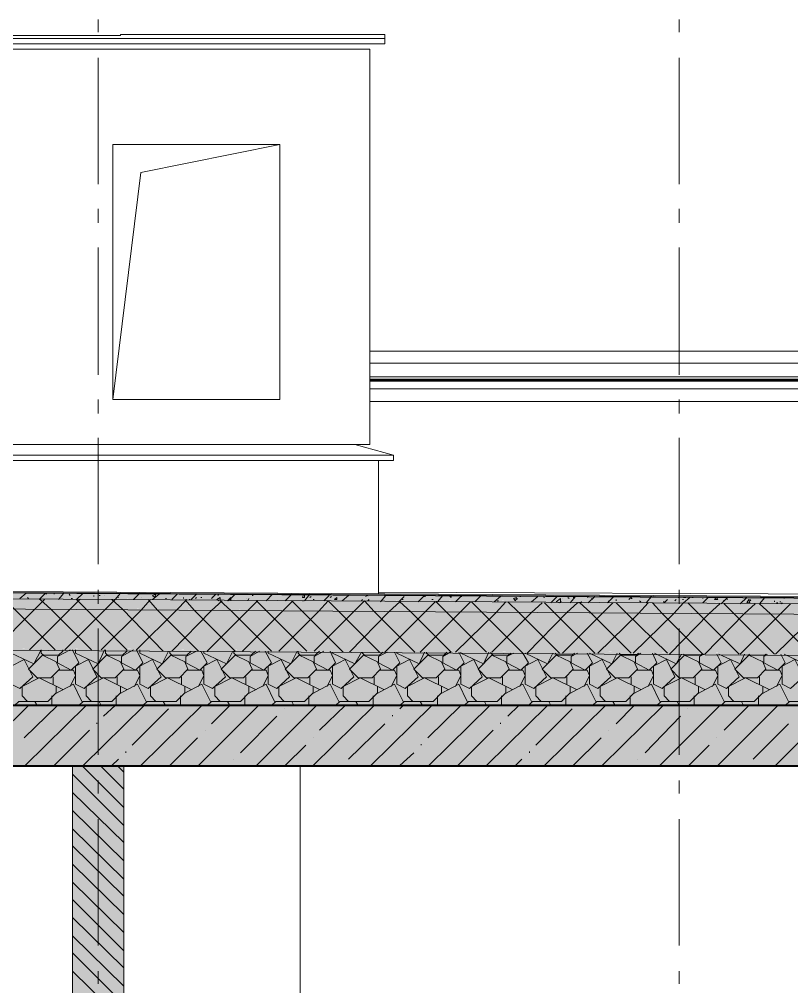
# Model space of a CAD drawing. Header units: millimetres. Extents: x -135211 to 49383, y -8033 to 228499.
# Drawn here: x -69108 to -66054, y 52483 to 56307 of the extents above; entities that cross this region are included whole.
import ezdxf

# ---------------------------------------------------------------- set-up
doc = ezdxf.new("R2010")
doc.units = ezdxf.units.MM
doc.layers.add('PDF _Геометрия', color=7, linetype='Continuous', true_color=0x1d1d1d)
doc.layers.add('PDF _Сплошная заливка', color=7, linetype='Continuous', true_color=0xffffff)

msp = doc.modelspace()

# ---------------------------------------------------------------- hatches: boundary and pattern name
at = {"layer": 'PDF _Сплошная заливка', "transparency": 33554559}
for points in [[(-76797.7, 54093.3), (-76994.8, 54097), (-77245.3, 54097), (-77245.3, 54072.1), (-77013.6, 54072.1), (-76785, 54067.9), (-76103.5, 54063.7), (-74071.6, 54051), (-73390.1, 54046.7), (-71358.2, 54034), (-70676.7, 54029.8), (-68644.8, 54017.1), (-67963.3, 54012.9), (-65931.5, 54000.2), (-65249.9, 53995.9), (-63218.1, 53983.2), (-63209.6, 53979), (-63209.6, 53983.2), (-63078.4, 53983.2), (-63078.4, 54008.6), (-63146.1, 54008.6), (-63861.5, 54004.4), (-63861.5, 54008.6), (-65804.5, 54021.3), (-66447.9, 54025.6), (-68390.9, 54038.3), (-69034.3, 54042.5), (-70977.3, 54055.2), (-71620.7, 54059.4), (-73563.7, 54072.1), (-74207.1, 54076.4)], [(-76797.7, 54067.9), (-76995.5, 54071.6), (-77245.3, 54071.6), (-77245.3, 54034), (-77013.6, 54034), (-76785, 54029.8), (-75489.7, 54021.3), (-74846.3, 54017.1), (-73551, 54008.6), (-72907.6, 54004.4), (-72259.9, 54000.2), (-71616.5, 53995.9), (-70321.1, 53987.5), (-69677.7, 53983.2), (-68382.4, 53974.8), (-67739, 53970.5), (-67091.3, 53966.3), (-66447.9, 53962.1), (-65152.6, 53953.6), (-64509.1, 53949.4), (-63861.5, 53945.1), (-63218.1, 53940.9), (-63209.6, 53936.7), (-63209.6, 53940.9), (-63141.9, 53945.1), (-63078.4, 53945.1), (-63078.4, 53983.2), (-63895.3, 53987.5), (-64572.6, 53991.7), (-65254.2, 53995.9), (-65931.5, 54000.2), (-66613, 54004.4), (-67967.6, 54012.9), (-68649.1, 54017.1), (-69326.4, 54021.3), (-70007.9, 54025.6), (-71362.5, 54034), (-72044, 54038.3), (-72721.3, 54042.5), (-73402.8, 54046.7), (-74757.4, 54055.2), (-75438.9, 54059.4), (-76116.2, 54063.7)], [(-76797.7, 54029.8), (-76994.3, 54033.5), (-77245.3, 54033.5), (-77245.3, 53873.2), (-77017.9, 53873.2), (-76789.3, 53868.9), (-76107.8, 53864.7), (-74753.2, 53856.2), (-74071.6, 53852), (-72717.1, 53843.5), (-72035.5, 53839.3), (-70003.7, 53826.6), (-69322.1, 53822.4), (-67967.6, 53813.9), (-67286, 53809.7), (-65931.5, 53801.2), (-65249.9, 53797), (-63218.1, 53784.3), (-63141.9, 53780), (-63141.9, 53784.3), (-63078.4, 53784.3), (-63078.4, 53945.1), (-63146.1, 53945.1), (-63861.5, 53940.9), (-63861.5, 53945.1), (-65804.5, 53957.8), (-66447.9, 53962.1), (-68390.9, 53974.8), (-69034.3, 53979), (-70977.3, 53991.7), (-71620.7, 53995.9), (-73563.7, 54008.6), (-74207.1, 54012.9)], [(-76797.7, 53868.9), (-76995.9, 53872.7), (-77245.3, 53872.7), (-77245.3, 53593.8), (-63078.4, 53593.8), (-63078.4, 53784.3), (-63895.3, 53788.5), (-64572.6, 53792.7), (-65254.2, 53797), (-65931.5, 53801.2), (-66613, 53805.4), (-67967.6, 53813.9), (-68649.1, 53818.1), (-69326.4, 53822.4), (-70007.9, 53826.6), (-71362.5, 53835.1), (-72044, 53839.3), (-72721.3, 53843.5), (-73402.8, 53847.8), (-74757.4, 53856.2), (-75438.9, 53860.5), (-76116.2, 53864.7)]]:
    msp.add_hatch(color=256, dxfattribs=at).paths.add_polyline_path(points)

# ---------------------------------------------------------------- linework, layer by layer
at = {"layer": 'PDF _Геометрия', "color": 7, "lineweight": 9}
for points in [[(-68797.2, 56256.4), (-68797.2, 56307.2)], [(-66498.7, 56256.4), (-66498.7, 56307.2)], [(-69673.5, 56226.8), (-69673.5, 56209.8), (-69673.5, 56231), (-67662.8, 56231), (-67662.8, 56247.9), (-68708.3, 56247.9), (-68708.3, 56243.7), (-69207.8, 56243.7), (-69207.8, 56247.9), (-69673.5, 56247.9), (-69673.5, 56231)], [(-69207.8, 56243.7), (-68708.3, 56243.7)], [(-67662.8, 56231), (-67662.8, 56209.8), (-67662.8, 56226.8)], [(-69673.5, 56209.8), (-67662.8, 56209.8), (-69673.5, 56209.8)], [(-68797.2, 55655.3), (-68797.2, 56154.8)], [(-66498.7, 55655.3), (-66498.7, 56154.8)], [(-68738, 54804.4), (-68627.9, 55701.9), (-68077.6, 55811.9)], [(-67722, 55811.9), (-67722, 54804.4)], [(-68797.2, 55502.9), (-68797.2, 55557.9)], [(-66498.7, 55502.9), (-66498.7, 55557.9)], [(-68797.2, 54901.8), (-68797.2, 55405.5)], [(-66498.7, 54901.8), (-66498.7, 55405.5)], [(-65804.5, 54994.9), (-67722, 54994.9)], [(-65804.5, 54948.4), (-67722, 54948.4)], [(-65804.5, 54893.3), (-67722, 54893.3)], [(-65804.5, 54880.6), (-67722, 54880.6)], [(-67722, 54876.4), (-65804.5, 54876.4)], [(-68797.2, 54749.4), (-68797.2, 54804.4)], [(-66498.7, 54749.4), (-66498.7, 54804.4)], [(-67633.1, 54563.2), (-67628.9, 54563.2), (-67628.9, 54584.3), (-67781.3, 54626.7), (-67628.9, 54584.3), (-67628.9, 54563.2), (-69707.3, 54563.2), (-69707.3, 54584.3), (-67628.9, 54584.3)], [(-68797.2, 54152.6), (-68797.2, 54652.1)], [(-66498.7, 54152.6), (-66498.7, 54652.1)], [(-67688.2, 54038.3), (-67688.2, 54563.2)], [(-63208.4, 54008.2), (-76783.9, 54092.9)], [(-68797.2, 53995.9), (-68797.2, 54051)], [(-67688.2, 54042.5), (-65838.3, 54034)], [(-66498.7, 53995.9), (-66498.7, 54051)], [(-63076.7, 53593.3), (-63076.7, 53783.7), (-63076.7, 53944.6), (-63076.7, 53982.7), (-63076.7, 54008.1), (-63076.7, 54012.3), (-63076.7, 54016.6), (-63076.7, 54012.3), (-63076.7, 54008.1), (-63076.7, 53982.7), (-63076.7, 53944.6), (-63076.7, 53783.7), (-63076.7, 53593.3), (-77245.3, 53593.3)], [(-68797.2, 53399.1), (-68797.2, 53898.6)], [(-66498.7, 53399.1), (-66498.7, 53898.6)], [(-68898.8, 53356.7), (-69398.3, 53356.7), (-69398.3, 48653.8), (-69398.3, 49254.9), (-71849.3, 49254.9), (-71849.3, 48653.8), (-71849.3, 52776.8)], [(-68695.6, 53356.7), (-68695.6, 48653.8), (-68695.6, 53356.7), (-68098.8, 53356.7), (-67997.2, 53356.7)], [(-65698.6, 53356.7), (-65698.6, 48653.8), (-65698.6, 53356.7), (-67997.2, 53356.7), (-67997.2, 48653.8)], [(-68797.2, 53246.7), (-68797.2, 53297.5)], [(-66498.7, 53246.7), (-66498.7, 53297.5)], [(-68797.2, 52645.6), (-68797.2, 53145.1)], [(-66498.7, 52645.6), (-66498.7, 53145.1)], [(-68797.2, 52493.2), (-68797.2, 52544)], [(-66498.7, 52493.2), (-66498.7, 52544)]]:
    msp.add_lwpolyline(points, dxfattribs=at)
for points in [[(-69614.2, 54626.7), (-69614.2, 56188.7), (-67827.9, 56188.7), (-67722, 56188.7), (-67722, 54626.7), (-67827.9, 54626.7)], [(-68077.6, 55811.9), (-68077.6, 54804.4), (-68738, 54804.4), (-68738, 55811.9)], [(-68077.6, 55811.9), (-68077.6, 54804.4), (-68738, 54804.4), (-68738, 55811.9)], [(-65804.5, 54884.9), (-67722, 54884.9)], [(-67722, 54846.8), (-65804.5, 54846.8)], [(-67722, 54796), (-65804.5, 54796)], [(-68898.8, 53356.7), (-68898.8, 48526.8), (-68695.6, 48526.8), (-68695.6, 53356.7)]]:
    msp.add_lwpolyline(points, close=True, dxfattribs=at)
at = {"layer": 'PDF _Геометрия', "color": 7, "lineweight": 20}
for points in [[(-63208.4, 54004), (-76783.9, 54088.7), (-63208.4, 53999.8)], [(-63208.4, 53978.6), (-76783.9, 54063.3)], [(-63208.4, 53936.3), (-76783.9, 54025.2)], [(-63199.6, 53774), (-76784.6, 53862.9)]]:
    msp.add_lwpolyline(points, dxfattribs=at)
at = {"layer": 'PDF _Геометрия', "lineweight": 9}
for points in [[(-69207.8, 53813.9), (-69047, 53974.8), (-69008.9, 54012.9)], [(-68966.6, 53813.9), (-69127.4, 53974.8), (-69169.7, 54017.1)], [(-69106.3, 54017.1), (-69080.9, 54038.3)], [(-69076.6, 54021.3), (-69072.4, 54017.1)], [(-69068.2, 53813.9), (-68907.3, 53974.8), (-68869.2, 54012.9)], [(-69030.1, 54012.9), (-69004.7, 54038.3), (-69000.4, 54034)], [(-68822.6, 53813.9), (-68983.5, 53974.8), (-69025.8, 54012.9)], [(-68970.8, 54038.3), (-68970.8, 54034)], [(-68953.9, 54012.9), (-68932.7, 54038.3)], [(-68928.5, 53813.9), (-68767.6, 53974.8), (-68729.5, 54012.9), (-68708.3, 54038.3)], [(-68911.5, 54034), (-68907.3, 54029.8)], [(-68903.1, 54017.1), (-68898.8, 54017.1)], [(-68767.6, 53813.9), (-68767.6, 53801.2), (-68759.1, 53792.7), (-68699.9, 53792.7), (-68682.9, 53809.7), (-68682.9, 53813.9), (-68843.8, 53974.8), (-68881.9, 54012.9), (-68856.5, 54038.3)], [(-68865, 54017.1), (-68865, 54017.1)], [(-68826.9, 54038.3), (-68826.9, 54038.3)], [(-68826.9, 54038.3), (-68826.9, 54038.3)], [(-68814.2, 54029.8), (-68814.2, 54025.6)], [(-68797.2, 54021.3), (-68797.2, 54025.6)], [(-68793, 54029.8), (-68788.8, 54029.8)], [(-68784.5, 54038.3), (-68780.3, 54038.3)], [(-68784.5, 53813.9), (-68627.9, 53970.5), (-68589.8, 54012.9)], [(-68771.8, 54029.8), (-68771.8, 54029.8)], [(-68746.4, 54038.3), (-68746.4, 54038.3)], [(-68539, 53809.7), (-68699.9, 53974.8), (-68742.2, 54012.9)], [(-68721, 54025.6), (-68716.8, 54021.3)], [(-68657.5, 53813.9), (-68704.1, 53788.5), (-68704.1, 53763.1), (-68649.1, 53733.5), (-68619.5, 53763.1), (-68644.8, 53813.9), (-68488.2, 53970.5), (-68445.9, 54012.9)], [(-68657.5, 54012.9), (-68632.1, 54038.3)], [(-68623.7, 54021.3), (-68623.7, 54021.3)], [(-68399.3, 53809.7), (-68560.2, 53970.5), (-68598.3, 54012.9)], [(-68581.4, 54012.9), (-68556, 54034)], [(-68530.6, 54017.1), (-68526.3, 54017.1)], [(-68505.2, 54012.9), (-68484, 54034)], [(-68505.2, 53809.7), (-68348.5, 53970.5), (-68306.2, 54008.6)], [(-68471.3, 54034), (-68462.8, 54034)], [(-68462.8, 54034), (-68462.8, 54034)], [(-68458.6, 54021.3), (-68458.6, 54017.1)], [(-68255.4, 53809.7), (-68416.3, 53970.5), (-68454.4, 54012.9)], [(-68437.4, 54012.9), (-68433.2, 54012.9)], [(-68429, 54012.9), (-68407.8, 54034)], [(-68412, 54017.1), (-68407.8, 54021.3)], [(-68390.9, 54021.3), (-68386.6, 54021.3)], [(-68365.5, 53809.7), (-68204.6, 53970.5), (-68166.5, 54008.6)], [(-68348.5, 54017.1), (-68331.6, 54034)], [(-68344.3, 54025.6), (-68344.3, 54025.6)], [(-68318.9, 54008.6), (-68327.4, 54012.9), (-68314.7, 54021.3), (-68314.7, 54008.6), (-68272.3, 53970.5), (-68111.5, 53809.7)], [(-68323.1, 54029.8), (-68318.9, 54034)], [(-68285, 54008.6), (-68272.3, 54021.3), (-68272.3, 54008.6)], [(-68280.8, 54008.6), (-68255.4, 54034)], [(-68225.8, 53809.7), (-68064.9, 53970.5), (-68026.8, 54008.6)], [(-68208.8, 54017.1), (-68208.8, 54017.1)], [(-68204.6, 54008.6), (-68200.4, 54017.1)], [(-68187.7, 54029.8), (-68183.4, 54029.8)], [(-67971.8, 53809.7), (-68132.6, 53970.5), (-68170.7, 54008.6)], [(-68132.6, 54008.6), (-68107.2, 54034)], [(-68103, 54034), (-68103, 54034)], [(-68081.9, 53809.7), (-67925.2, 53966.3), (-67887.1, 54008.6), (-67844.8, 53966.3), (-67683.9, 53805.4)], [(-68056.5, 54008.6), (-68031.1, 54034)], [(-68048, 54008.6), (-68048, 54008.6)], [(-67827.9, 53805.4), (-67988.7, 53966.3), (-68031.1, 54008.6)], [(-67980.3, 54034), (-67980.3, 54021.3), (-67988.7, 54021.3), (-67984.5, 54034)], [(-67988.7, 54008.6), (-67984.5, 54008.6)], [(-67980.3, 54008.6), (-67959.1, 54034)], [(-67959.1, 54021.3), (-67954.9, 54025.6)], [(-67946.4, 54012.9), (-67942.2, 54012.9)], [(-67942.2, 53809.7), (-67785.5, 53966.3), (-67743.2, 54008.6), (-67705.1, 53966.3), (-67544.3, 53805.4)], [(-67904.1, 54008.6), (-67882.9, 54029.8)], [(-67878.7, 54021.3), (-67874.4, 54025.6)], [(-67827.9, 54008.6), (-67832.1, 54008.6), (-67806.7, 54029.8)], [(-67802.5, 53805.4), (-67645.8, 53966.3), (-67603.5, 54004.4), (-67561.2, 53966.3), (-67400.3, 53805.4)], [(-67755.9, 54008.6), (-67751.7, 54012.9)], [(-67739, 54025.6), (-67730.5, 54029.8)], [(-67730.5, 54008.6), (-67726.3, 54012.9), (-67726.3, 54008.6)], [(-67726.3, 54025.6), (-67726.3, 54025.6)], [(-67679.7, 54004.4), (-67658.5, 54029.8)], [(-67662.8, 53805.4), (-67501.9, 53966.3), (-67463.8, 54004.4)], [(-67607.7, 54004.4), (-67586.6, 54025.6)], [(-67595, 54012.9), (-67590.8, 54012.9)], [(-67531.6, 54004.4), (-67506.2, 54029.8)], [(-67523.1, 53805.4), (-67362.2, 53966.3), (-67324.1, 54004.4)], [(-67506.2, 54025.6), (-67501.9, 54025.6)], [(-67476.5, 54012.9), (-67472.3, 54012.9)], [(-67260.6, 53805.4), (-67421.5, 53966.3), (-67459.6, 54004.4)], [(-67455.4, 54004.4), (-67434.2, 54029.8)], [(-67408.8, 54029.8), (-67400.3, 54021.3), (-67400.3, 54029.8)], [(-67383.4, 54004.4), (-67358, 54029.8)], [(-67383.4, 53805.4), (-67222.5, 53962.1), (-67184.4, 54004.4)], [(-67362.2, 54025.6), (-67358, 54025.6)], [(-67154.8, 53801.2), (-67180.2, 53788.5), (-67180.2, 53763.1), (-67125.2, 53733.5), (-67095.5, 53763.1), (-67116.7, 53801.2), (-67277.6, 53962.1), (-67319.9, 54004.4)], [(-67307.2, 54004.4), (-67281.8, 54029.8)], [(-67231, 54004.4), (-67205.6, 54025.6)], [(-67231, 54004.4), (-67231, 54004.4)], [(-67218.3, 54008.6), (-67214.1, 54008.6)], [(-66972.8, 53801.2), (-67133.6, 53962.1), (-67176, 54004.4)], [(-67154.8, 54004.4), (-67154.8, 54004.4)], [(-67142.1, 54017.1), (-67142.1, 54017.1)], [(-67142.1, 54012.9), (-67137.9, 54017.1)], [(-67129.4, 54025.6), (-67125.2, 54025.6)], [(-67112.5, 54025.6), (-67112.5, 54025.6)], [(-67082.8, 54004.4), (-67057.4, 54025.6)], [(-67036.3, 54025.6), (-67032, 54021.3)], [(-67006.7, 54000.2), (-66981.3, 54025.6)], [(-66972.8, 54000.2), (-66985.5, 54004.4), (-66968.6, 54017.1), (-66968.6, 54000.2)], [(-66968.6, 54004.4), (-66964.3, 54004.4)], [(-66960.1, 54017.1), (-66960.1, 54017.1)], [(-66938.9, 54021.3), (-66934.7, 54017.1)], [(-66930.5, 54000.2), (-66909.3, 54025.6)], [(-66917.8, 54021.3), (-66913.5, 54021.3)], [(-66896.6, 54000.2), (-66883.9, 54004.4), (-66888.1, 54000.2)], [(-66862.7, 54025.6), (-66858.5, 54021.3)], [(-66858.5, 54000.2), (-66833.1, 54025.6)], [(-66845.8, 54017.1), (-66841.6, 54012.9)], [(-66782.3, 54000.2), (-66756.9, 54025.6)], [(-66778.1, 54004.4), (-66778.1, 54008.6)], [(-66748.4, 54012.9), (-66748.4, 54008.6)], [(-66697.6, 54012.9), (-66684.9, 54025.6)], [(-66689.2, 54017.1), (-66684.9, 54017.1)], [(-66680.7, 53801.2), (-66519.8, 53957.8), (-66481.8, 54000.2), (-66456.4, 54021.3)], [(-66655.3, 54008.6), (-66651.1, 54004.4)], [(-66629.9, 54000.2), (-66608.7, 54025.6)], [(-66562.2, 54004.4), (-66557.9, 54004.4), (-66557.9, 54000.2), (-66545.2, 54012.9)], [(-66515.6, 54008.6), (-66511.4, 54012.9)], [(-66502.9, 54021.3), (-66498.7, 54021.3)], [(-66486, 54012.9), (-66481.8, 54012.9)], [(-66481.8, 54021.3), (-66473.3, 54021.3)], [(-66473.3, 54021.3), (-66473.3, 54021.3)], [(-66447.9, 54021.3), (-66443.7, 54021.3)], [(-66405.6, 54000.2), (-66384.4, 54021.3)], [(-66405.6, 54021.3), (-66405.6, 54017.1)], [(-66333.6, 53995.9), (-66308.2, 54021.3)], [(-66325.1, 54008.6), (-66320.9, 54008.6)], [(-66312.4, 54017.1), (-66308.2, 54012.9)], [(-66257.4, 53995.9), (-66232, 54021.3), (-66236.2, 54021.3)], [(-66219.3, 54012.9), (-66215.1, 54008.6)], [(-65779.1, 53995.9), (-65817.2, 53953.6), (-65978, 53797), (-66138.9, 53957.8), (-66181.2, 53995.9), (-66160, 54021.3)], [(-66121.9, 54008.6), (-66121.9, 54004.4)], [(-66100.8, 54004.4), (-66096.5, 54004.4)], [(-66083.8, 54017.1), (-66083.8, 54021.3)], [(-67239.5, 53805.4), (-67082.8, 53962.1), (-67040.5, 54000.2)], [(-67099.8, 53801.2), (-66943.2, 53962.1), (-66900.8, 54000.2)], [(-66833.1, 53801.2), (-66994, 53962.1), (-67032, 54000.2)], [(-66960.1, 53801.2), (-66799.2, 53962.1), (-66761.1, 54000.2)], [(-66689.2, 53801.2), (-66850, 53962.1), (-66892.4, 54000.2)], [(-66820.4, 53801.2), (-66659.5, 53957.8), (-66621.4, 54000.2)], [(-66545.2, 53801.2), (-66710.3, 53962.1), (-66748.4, 54000.2)], [(-66405.6, 53797), (-66566.4, 53957.8), (-66604.5, 54000.2)], [(-66536.8, 53797), (-66380.2, 53957.8), (-66337.8, 53995.9)], [(-66464.8, 54000.2), (-66464.8, 54000.2)], [(-66261.6, 53797), (-66422.5, 53957.8), (-66464.8, 54000.2)], [(-66397.1, 53797), (-66240.5, 53957.8), (-66198.1, 53995.9)], [(-66121.9, 53797), (-66282.8, 53957.8), (-66320.9, 53995.9)], [(-66257.4, 53797), (-66096.5, 53957.8), (-66058.4, 53995.9)], [(-66117.7, 53797), (-65956.8, 53953.6), (-65918.8, 53995.9)], [(-66113.5, 54000.2), (-66109.2, 54000.2)], [(-66096.5, 53995.9), (-66092.3, 54000.2), (-66092.3, 53995.9)], [(-69140.1, 53813.9), (-69140.1, 53801.2), (-69051.2, 53758.9), (-69021.6, 53813.9), (-69021.6, 53801.2), (-69013.1, 53792.7), (-68953.9, 53792.7), (-68936.9, 53809.7), (-68936.9, 53813.9)], [(-68907.3, 53813.9), (-68958.1, 53788.5), (-68958.1, 53763.1), (-68903.1, 53733.5), (-68873.4, 53763.1), (-68898.8, 53813.9)], [(-68886.1, 53813.9), (-68886.1, 53801.2), (-68797.2, 53758.9), (-68771.8, 53813.9)], [(-68632.1, 53813.9), (-68632.1, 53801.2), (-68543.3, 53758.9), (-68517.9, 53809.7)], [(-68513.6, 53809.7), (-68513.6, 53801.2), (-68505.2, 53792.7), (-68445.9, 53792.7), (-68429, 53809.7)], [(-68407.8, 53809.7), (-68450.1, 53788.5), (-68450.1, 53763.1), (-68395.1, 53733.5), (-68365.5, 53763.1), (-68390.9, 53809.7)], [(-68429, 53809.7), (-68429, 53809.7)], [(-68378.2, 53809.7), (-68378.2, 53801.2), (-68289.3, 53758.9), (-68263.9, 53809.7)], [(-68259.6, 53809.7), (-68259.6, 53801.2), (-68251.2, 53792.7), (-68191.9, 53792.7), (-68175, 53809.7)], [(-68158, 53809.7), (-68196.1, 53788.5), (-68196.1, 53763.1), (-68141.1, 53733.5), (-68111.5, 53763.1), (-68136.9, 53809.7)], [(-68124.2, 53809.7), (-68124.2, 53801.2), (-68035.3, 53758.9), (-68009.9, 53809.7)], [(-68005.7, 53809.7), (-68005.7, 53801.2), (-67997.2, 53792.7), (-67937.9, 53792.7), (-67921, 53809.7)], [(-67904.1, 53809.7), (-67942.2, 53788.5), (-67942.2, 53763.1), (-67887.1, 53733.5), (-67857.5, 53763.1), (-67878.7, 53809.7)], [(-67870.2, 53805.4), (-67870.2, 53801.2), (-67781.3, 53758.9), (-67755.9, 53805.4)], [(-67751.7, 53805.4), (-67751.7, 53801.2), (-67743.2, 53792.7), (-67683.9, 53792.7), (-67671.2, 53805.4)], [(-67654.3, 53805.4), (-67688.2, 53788.5), (-67688.2, 53763.1), (-67633.1, 53733.5), (-67603.5, 53763.1), (-67624.7, 53805.4)], [(-67616.2, 53805.4), (-67616.2, 53801.2), (-67527.3, 53758.9), (-67506.2, 53805.4)], [(-67497.7, 53805.4), (-67497.7, 53801.2), (-67489.2, 53792.7), (-67430, 53792.7), (-67417.3, 53805.4)], [(-67404.6, 53805.4), (-67434.2, 53788.5), (-67434.2, 53763.1), (-67379.2, 53733.5), (-67349.5, 53763.1), (-67370.7, 53805.4)], [(-67362.2, 53805.4), (-67362.2, 53801.2), (-67273.3, 53758.9), (-67252.2, 53805.4)], [(-67243.7, 53805.4), (-67243.7, 53801.2), (-67235.2, 53792.7), (-67176, 53792.7), (-67163.3, 53801.2)], [(-67108.2, 53801.2), (-67019.4, 53758.9), (-66998.2, 53801.2)], [(-67108.2, 53801.2), (-67108.2, 53801.2)], [(-66989.7, 53801.2), (-66981.3, 53792.7), (-66922, 53792.7), (-66913.5, 53801.2)], [(-66989.7, 53801.2), (-66989.7, 53801.2)], [(-66900.8, 53801.2), (-66926.2, 53788.5), (-66926.2, 53763.1), (-66871.2, 53733.5), (-66841.6, 53763.1), (-66862.7, 53801.2)], [(-66854.3, 53801.2), (-66765.4, 53758.9), (-66744.2, 53801.2)], [(-66854.3, 53801.2), (-66854.3, 53801.2)], [(-66735.7, 53801.2), (-66727.3, 53792.7), (-66668, 53792.7), (-66659.5, 53801.2)], [(-66651.1, 53801.2), (-66672.2, 53788.5), (-66672.2, 53763.1), (-66617.2, 53733.5), (-66587.6, 53763.1), (-66604.5, 53801.2)], [(-66596, 53801.2), (-66511.4, 53758.9), (-66490.2, 53797)], [(-66481.8, 53797), (-66473.3, 53792.7), (-66414, 53792.7), (-66409.8, 53797)], [(-66401.3, 53797), (-66418.3, 53788.5), (-66418.3, 53763.1), (-66363.2, 53733.5), (-66333.6, 53763.1), (-66350.5, 53797)], [(-66342.1, 53797), (-66257.4, 53758.9), (-66240.5, 53797)], [(-66223.5, 53797), (-66219.3, 53792.7), (-66160, 53792.7), (-66155.8, 53797)], [(-66151.6, 53797), (-66164.3, 53788.5), (-66164.3, 53763.1), (-66109.2, 53733.5), (-66079.6, 53763.1), (-66096.5, 53797)], [(-66083.8, 53797), (-66003.4, 53758.9), (-65986.5, 53797)], [(-69076.6, 53610.7), (-69097.8, 53631.9), (-69097.8, 53670), (-69030.1, 53703.8), (-68936.9, 53657.3)], [(-68975, 53678.4), (-68975, 53708.1)], [(-68907.3, 53670), (-68886.1, 53712.3), (-68894.6, 53733.5), (-68953.9, 53733.5)], [(-68822.6, 53610.7), (-68843.8, 53631.9), (-68843.8, 53670), (-68776.1, 53703.8), (-68682.9, 53657.3)], [(-68721, 53678.4), (-68721, 53708.1)], [(-68653.3, 53670), (-68632.1, 53712.3), (-68640.6, 53733.5), (-68699.9, 53733.5)], [(-68568.7, 53610.7), (-68589.8, 53631.9), (-68589.8, 53670), (-68522.1, 53703.8), (-68429, 53657.3)], [(-68467.1, 53678.4), (-68467.1, 53708.1)], [(-68399.3, 53670), (-68378.2, 53712.3), (-68386.6, 53733.5), (-68445.9, 53733.5)], [(-68314.7, 53610.7), (-68335.8, 53631.9), (-68335.8, 53670), (-68268.1, 53703.8), (-68175, 53657.3)], [(-68213.1, 53678.4), (-68213.1, 53708.1)], [(-68145.3, 53670), (-68124.2, 53712.3), (-68132.6, 53733.5), (-68191.9, 53733.5)], [(-68060.7, 53610.7), (-68081.9, 53631.9), (-68081.9, 53670), (-68014.1, 53703.8), (-67921, 53657.3)], [(-67959.1, 53678.4), (-67959.1, 53708.1)], [(-67891.4, 53670), (-67870.2, 53712.3), (-67878.7, 53733.5), (-67937.9, 53733.5)], [(-67806.7, 53610.7), (-67827.9, 53631.9), (-67827.9, 53670), (-67760.1, 53703.8), (-67667, 53657.3)], [(-67705.1, 53678.4), (-67705.1, 53708.1)], [(-67637.4, 53670), (-67616.2, 53712.3), (-67624.7, 53733.5), (-67683.9, 53733.5)], [(-67552.7, 53610.7), (-67573.9, 53631.9), (-67573.9, 53670), (-67506.2, 53703.8), (-67413, 53657.3)], [(-67451.1, 53678.4), (-67451.1, 53708.1)], [(-67383.4, 53670), (-67362.2, 53712.3), (-67370.7, 53733.5), (-67430, 53733.5)], [(-67298.7, 53610.7), (-67319.9, 53631.9), (-67319.9, 53670), (-67252.2, 53703.8), (-67159, 53657.3)], [(-67197.1, 53678.4), (-67197.1, 53708.1)], [(-67129.4, 53670), (-67108.2, 53712.3), (-67116.7, 53733.5), (-67176, 53733.5)], [(-67044.7, 53610.7), (-67065.9, 53631.9), (-67065.9, 53670), (-66998.2, 53703.8), (-66905.1, 53657.3)], [(-66943.2, 53678.4), (-66943.2, 53708.1)], [(-66875.4, 53670), (-66854.3, 53712.3), (-66862.7, 53733.5), (-66922, 53733.5)], [(-66790.8, 53610.7), (-66811.9, 53631.9), (-66811.9, 53670), (-66744.2, 53703.8), (-66651.1, 53657.3)], [(-66689.2, 53678.4), (-66689.2, 53708.1)], [(-66621.4, 53670), (-66600.3, 53712.3), (-66608.7, 53733.5), (-66668, 53733.5)], [(-66536.8, 53610.7), (-66557.9, 53631.9), (-66557.9, 53670), (-66490.2, 53703.8), (-66397.1, 53657.3)], [(-66435.2, 53678.4), (-66435.2, 53708.1)], [(-66367.5, 53670), (-66346.3, 53712.3), (-66354.8, 53733.5), (-66414, 53733.5)], [(-66282.8, 53610.7), (-66304, 53631.9), (-66304, 53670), (-66236.2, 53703.8), (-66143.1, 53657.3)], [(-66181.2, 53678.4), (-66181.2, 53708.1)], [(-66113.5, 53670), (-66092.3, 53712.3), (-66100.8, 53733.5), (-66160, 53733.5)], [(-69127.4, 53593.8), (-69110.5, 53610.7), (-68996.2, 53610.7), (-68962.3, 53644.6), (-68962.3, 53670)], [(-68966.6, 53640.4), (-68894.6, 53678.4), (-68860.7, 53610.7)], [(-68873.4, 53593.8), (-68856.5, 53610.7), (-68742.2, 53610.7), (-68708.3, 53644.6), (-68708.3, 53670)], [(-68712.6, 53640.4), (-68640.6, 53678.4), (-68606.8, 53610.7)], [(-68619.5, 53593.8), (-68602.5, 53610.7), (-68488.2, 53610.7), (-68454.4, 53644.6), (-68454.4, 53670)], [(-68458.6, 53640.4), (-68386.6, 53678.4), (-68352.8, 53610.7)], [(-68365.5, 53593.8), (-68348.5, 53610.7), (-68234.2, 53610.7), (-68200.4, 53644.6), (-68200.4, 53670)], [(-68204.6, 53640.4), (-68132.6, 53678.4), (-68098.8, 53610.7)], [(-68111.5, 53593.8), (-68094.6, 53610.7), (-67980.3, 53610.7), (-67946.4, 53644.6), (-67946.4, 53670)], [(-67950.6, 53640.4), (-67878.7, 53678.4), (-67844.8, 53610.7)], [(-67857.5, 53593.8), (-67840.6, 53610.7), (-67726.3, 53610.7), (-67692.4, 53644.6), (-67692.4, 53670)], [(-67696.6, 53640.4), (-67624.7, 53678.4), (-67590.8, 53610.7)], [(-67603.5, 53593.8), (-67586.6, 53610.7), (-67472.3, 53610.7), (-67438.4, 53644.6), (-67438.4, 53670)], [(-67442.7, 53640.4), (-67370.7, 53678.4), (-67336.8, 53610.7)], [(-67349.5, 53593.8), (-67332.6, 53610.7), (-67218.3, 53610.7), (-67184.4, 53644.6), (-67184.4, 53670)], [(-67188.7, 53640.4), (-67116.7, 53678.4), (-67082.8, 53610.7)], [(-67095.5, 53593.8), (-67078.6, 53610.7), (-66964.3, 53610.7), (-66930.5, 53644.6), (-66930.5, 53670)], [(-66934.7, 53640.4), (-66862.7, 53678.4), (-66828.9, 53610.7)], [(-66841.6, 53593.8), (-66824.6, 53610.7), (-66710.3, 53610.7), (-66676.5, 53644.6), (-66676.5, 53670)], [(-66680.7, 53640.4), (-66608.7, 53678.4), (-66574.9, 53610.7)], [(-66587.6, 53593.8), (-66570.6, 53610.7), (-66456.4, 53610.7), (-66422.5, 53644.6), (-66422.5, 53670)], [(-66426.7, 53640.4), (-66354.8, 53678.4), (-66320.9, 53610.7)], [(-66333.6, 53593.8), (-66316.7, 53610.7), (-66202.4, 53610.7), (-66168.5, 53644.6), (-66168.5, 53670)], [(-66172.7, 53640.4), (-66100.8, 53678.4), (-66066.9, 53610.7)], [(-66079.6, 53593.8), (-66062.7, 53610.7), (-65948.4, 53610.7), (-65914.5, 53644.6), (-65914.5, 53670)], [(-68979.3, 53598), (-68979.3, 53631.9)], [(-68725.3, 53598), (-68725.3, 53631.9)], [(-68471.3, 53598), (-68471.3, 53631.9)], [(-68217.3, 53598), (-68217.3, 53631.9)], [(-67963.3, 53598), (-67963.3, 53631.9)], [(-67709.3, 53598), (-67709.3, 53631.9)], [(-67455.4, 53598), (-67455.4, 53631.9)], [(-67201.4, 53598), (-67201.4, 53631.9)], [(-66947.4, 53598), (-66947.4, 53631.9)], [(-66693.4, 53598), (-66693.4, 53631.9)], [(-66439.4, 53598), (-66439.4, 53631.9)], [(-66185.4, 53598), (-66185.4, 53631.9)], [(-69313.7, 53356.7), (-69072.4, 53593.8)], [(-69089.3, 53466.8), (-68958.1, 53593.8)], [(-69085.1, 53356.7), (-68843.8, 53593.8)], [(-69038.5, 53593.8), (-69047, 53610.7)], [(-68983.5, 53593.8), (-68979.3, 53598), (-68975, 53593.8)], [(-68856.5, 53356.7), (-68615.2, 53593.8)], [(-68784.5, 53593.8), (-68793, 53610.7)], [(-68776.1, 53551.5), (-68729.5, 53593.8), (-68725.3, 53598), (-68721, 53593.8)], [(-68627.9, 53356.7), (-68386.6, 53593.8)], [(-68530.6, 53593.8), (-68539, 53610.7)], [(-68475.5, 53593.8), (-68471.3, 53598), (-68467.1, 53593.8)], [(-68399.3, 53356.7), (-68162.3, 53593.8)], [(-68348.5, 53521.8), (-68276.6, 53593.8), (-68285, 53610.7)], [(-68221.5, 53593.8), (-68217.3, 53598), (-68213.1, 53593.8)], [(-68170.7, 53356.7), (-67933.7, 53593.8)], [(-68022.6, 53593.8), (-68031.1, 53610.7)], [(-67967.6, 53593.8), (-67963.3, 53598), (-67959.1, 53593.8)], [(-67713.6, 53593.8), (-67709.3, 53598), (-67705.1, 53593.8), (-67946.4, 53356.7)], [(-67921, 53496.4), (-67819.4, 53593.8)], [(-67768.6, 53593.8), (-67777.1, 53610.7)], [(-67717.8, 53356.7), (-67476.5, 53593.8)], [(-67603.5, 53581.1), (-67590.8, 53593.8)], [(-67514.6, 53593.8), (-67523.1, 53610.7)], [(-67493.5, 53466.8), (-67362.2, 53593.8)], [(-67489.2, 53356.7), (-67247.9, 53593.8)], [(-67459.6, 53593.8), (-67455.4, 53598), (-67451.1, 53593.8)], [(-67260.6, 53593.8), (-67269.1, 53610.7)], [(-67260.6, 53356.7), (-67019.4, 53593.8)], [(-67205.6, 53593.8), (-67201.4, 53598), (-67197.1, 53593.8)], [(-67176, 53551.5), (-67133.6, 53593.8)], [(-67032, 53356.7), (-66790.8, 53593.8)], [(-67006.7, 53593.8), (-67015.1, 53610.7)], [(-66951.6, 53593.8), (-66947.4, 53598), (-66943.2, 53593.8)], [(-66803.5, 53356.7), (-66562.2, 53593.8)], [(-66752.7, 53593.8), (-66761.1, 53610.7)], [(-66748.4, 53521.8), (-66676.5, 53593.8)], [(-66697.6, 53593.8), (-66693.4, 53598), (-66689.2, 53593.8)], [(-66574.9, 53356.7), (-66337.8, 53593.8)], [(-66498.7, 53593.8), (-66507.1, 53610.7)], [(-66443.7, 53593.8), (-66439.4, 53598), (-66435.2, 53593.8)], [(-66346.3, 53356.7), (-66109.2, 53593.8)], [(-66320.9, 53496.4), (-66223.5, 53593.8)], [(-66244.7, 53593.8), (-66253.2, 53610.7)], [(-66189.7, 53593.8), (-66185.4, 53598), (-66181.2, 53593.8)], [(-66117.7, 53356.7), (-65880.7, 53593.8)], [(-68661.8, 53437.2), (-68517.9, 53581.1)], [(-68234.2, 53407.5), (-68090.3, 53551.5)], [(-68060.7, 53581.1), (-68060.7, 53581.1)], [(-67633.1, 53551.5), (-67633.1, 53555.7)], [(-67065.9, 53437.2), (-66922, 53581.1)], [(-66634.1, 53407.5), (-66494.4, 53551.5)], [(-66464.8, 53581.1), (-66464.8, 53581.1)], [(-68801.5, 53521.8), (-68801.5, 53526.1)], [(-67806.7, 53382.1), (-67662.8, 53521.8)], [(-67205.6, 53521.8), (-67205.6, 53526.1)], [(-66206.6, 53382.1), (-66066.9, 53521.8)], [(-68970.8, 53356.7), (-68831.1, 53496.4)], [(-68373.9, 53496.4), (-68373.9, 53496.4)], [(-67374.9, 53356.7), (-67235.2, 53496.4)], [(-66778.1, 53496.4), (-66778.1, 53496.4)], [(-68513.6, 53356.7), (-68403.6, 53466.8)], [(-68056.5, 53356.7), (-67976, 53437.2)], [(-67946.4, 53466.8), (-67946.4, 53466.8)], [(-67518.9, 53437.2), (-67518.9, 53441.4)], [(-66917.8, 53356.7), (-66807.7, 53466.8)], [(-66460.6, 53356.7), (-66380.2, 53437.2)], [(-66350.5, 53466.8), (-66350.5, 53466.8)], [(-68687.2, 53407.5), (-68687.2, 53411.8)], [(-67603.5, 53356.7), (-67548.5, 53407.5)], [(-67091.3, 53407.5), (-67091.3, 53411.8)], [(-68695.6, 53191.6), (-68860.7, 53356.7)], [(-68695.6, 53263.6), (-68788.8, 53356.7)], [(-68742.2, 53356.7), (-68716.8, 53382.1)], [(-68695.6, 53331.3), (-68721, 53356.7)], [(-68259.6, 53382.1), (-68259.6, 53382.1)], [(-67146.3, 53356.7), (-67120.9, 53382.1)], [(-66663.8, 53382.1), (-66663.8, 53382.1)], [(-68695.6, 53119.7), (-68898.8, 53322.9)], [(-68695.6, 53052), (-68898.8, 53250.9)], [(-68695.6, 52980), (-68898.8, 53178.9)], [(-68695.6, 52908), (-68898.8, 53107)], [(-68695.6, 52840.3), (-68898.8, 53039.3)], [(-68695.6, 52768.3), (-68898.8, 52967.3)], [(-68695.6, 52696.4), (-68898.8, 52895.3)], [(-68695.6, 52624.4), (-68898.8, 52827.6)], [(-68695.6, 52556.7), (-68898.8, 52755.6)], [(-68695.6, 52484.7), (-68898.8, 52683.7)], [(-68695.6, 52412.8), (-68898.8, 52615.9)], [(-68695.6, 52345), (-68898.8, 52544)]]:
    msp.add_lwpolyline(points, dxfattribs=at)
for points in [[(-68568.7, 54034), (-68572.9, 54021.3), (-68581.4, 54029.8)], [(-67853.3, 54021.3), (-67853.3, 54012.9), (-67861.7, 54012.9)], [(-67142.1, 54021.3), (-67146.3, 54008.6), (-67154.8, 54017.1)], [(-66350.5, 54021.3), (-66346.3, 54012.9), (-66359, 54012.9)], [(-66223.5, 54012.9), (-66219.3, 54000.2), (-66232, 54000.2)], [(-69140.1, 53678.4), (-69140.1, 53750.4), (-69089.3, 53775.8), (-69055.5, 53708.1), (-69106.3, 53661.5)], [(-68983.5, 53703.8), (-68949.6, 53737.7), (-68962.3, 53767.3), (-69017.4, 53792.7), (-69072.4, 53737.7), (-69038.5, 53703.8)], [(-68886.1, 53678.4), (-68886.1, 53750.4), (-68835.3, 53775.8), (-68801.5, 53708.1), (-68852.3, 53661.5)], [(-68729.5, 53703.8), (-68695.6, 53737.7), (-68708.3, 53767.3), (-68763.4, 53792.7), (-68818.4, 53737.7), (-68784.5, 53703.8)], [(-68632.1, 53678.4), (-68632.1, 53750.4), (-68581.4, 53775.8), (-68547.5, 53708.1), (-68598.3, 53661.5)], [(-68475.5, 53703.8), (-68441.7, 53737.7), (-68454.4, 53767.3), (-68509.4, 53792.7), (-68564.4, 53737.7), (-68530.6, 53703.8)], [(-68378.2, 53678.4), (-68378.2, 53750.4), (-68327.4, 53775.8), (-68293.5, 53708.1), (-68344.3, 53661.5)], [(-68221.5, 53703.8), (-68187.7, 53737.7), (-68200.4, 53767.3), (-68255.4, 53792.7), (-68310.4, 53737.7), (-68276.6, 53703.8)], [(-68124.2, 53678.4), (-68124.2, 53750.4), (-68073.4, 53775.8), (-68039.5, 53708.1), (-68090.3, 53661.5)], [(-67967.6, 53703.8), (-67933.7, 53737.7), (-67946.4, 53767.3), (-68001.4, 53792.7), (-68056.5, 53737.7), (-68022.6, 53703.8)], [(-67870.2, 53678.4), (-67870.2, 53750.4), (-67819.4, 53775.8), (-67785.5, 53708.1), (-67836.3, 53661.5)], [(-67713.6, 53703.8), (-67679.7, 53737.7), (-67692.4, 53767.3), (-67747.4, 53792.7), (-67802.5, 53737.7), (-67768.6, 53703.8)], [(-67616.2, 53678.4), (-67616.2, 53750.4), (-67565.4, 53775.8), (-67531.6, 53708.1), (-67582.3, 53661.5)], [(-67459.6, 53703.8), (-67425.7, 53737.7), (-67438.4, 53767.3), (-67493.5, 53792.7), (-67548.5, 53737.7), (-67514.6, 53703.8)], [(-67362.2, 53678.4), (-67362.2, 53750.4), (-67311.4, 53775.8), (-67277.6, 53708.1), (-67328.4, 53661.5)], [(-67205.6, 53703.8), (-67171.7, 53737.7), (-67184.4, 53767.3), (-67239.5, 53792.7), (-67294.5, 53737.7), (-67260.6, 53703.8)], [(-67108.2, 53678.4), (-67108.2, 53750.4), (-67057.4, 53775.8), (-67023.6, 53708.1), (-67074.4, 53661.5)], [(-66951.6, 53703.8), (-66917.8, 53737.7), (-66930.5, 53767.3), (-66985.5, 53792.7), (-67040.5, 53737.7), (-67006.7, 53703.8)], [(-66854.3, 53678.4), (-66854.3, 53750.4), (-66803.5, 53775.8), (-66769.6, 53708.1), (-66820.4, 53661.5)], [(-66697.6, 53703.8), (-66663.8, 53737.7), (-66676.5, 53767.3), (-66731.5, 53792.7), (-66786.5, 53737.7), (-66752.7, 53703.8)], [(-66600.3, 53678.4), (-66600.3, 53750.4), (-66549.5, 53775.8), (-66515.6, 53708.1), (-66566.4, 53661.5)], [(-66443.7, 53703.8), (-66409.8, 53737.7), (-66422.5, 53767.3), (-66477.5, 53792.7), (-66532.5, 53737.7), (-66498.7, 53703.8)], [(-66346.3, 53678.4), (-66346.3, 53750.4), (-66295.5, 53775.8), (-66261.6, 53708.1), (-66312.4, 53661.5)], [(-66189.7, 53703.8), (-66155.8, 53737.7), (-66168.5, 53767.3), (-66223.5, 53792.7), (-66278.6, 53737.7), (-66244.7, 53703.8)], [(-66092.3, 53678.4), (-66092.3, 53750.4), (-66041.5, 53775.8), (-66007.6, 53708.1), (-66058.4, 53661.5)]]:
    msp.add_lwpolyline(points, close=True, dxfattribs=at)
at = {"layer": 'PDF _Геометрия', "color": 7, "lineweight": 40}
for points in [[(-98975, 44556.3), (-50951, 44556.3), (-50951, 45157.5), (-50951, 48285.7), (-50951, 48526.9), (-50951, 53356.8), (-50951, 53593.9), (-77399.3, 53593.9)], [(-77396.4, 53355.7), (-51196.7, 53355.7), (-51196.7, 48525.6), (-65293.5, 48525.6)]]:
    msp.add_lwpolyline(points, dxfattribs=at)
at = {"layer": 'PDF _Сплошная заливка', "lineweight": 5, "transparency": 33554559}
for points in [[(-77649.1, 53593.9), (-50951, 53593.9), (-77649.1, 53356.8), (-50951, 53356.8)], [(-68898.8, 53356.7), (-68898.8, 48526.8), (-68695.6, 53356.7), (-68695.6, 48526.8)]]:
    msp.add_solid(points, dxfattribs=at)

doc.saveas('drawing.dxf')
